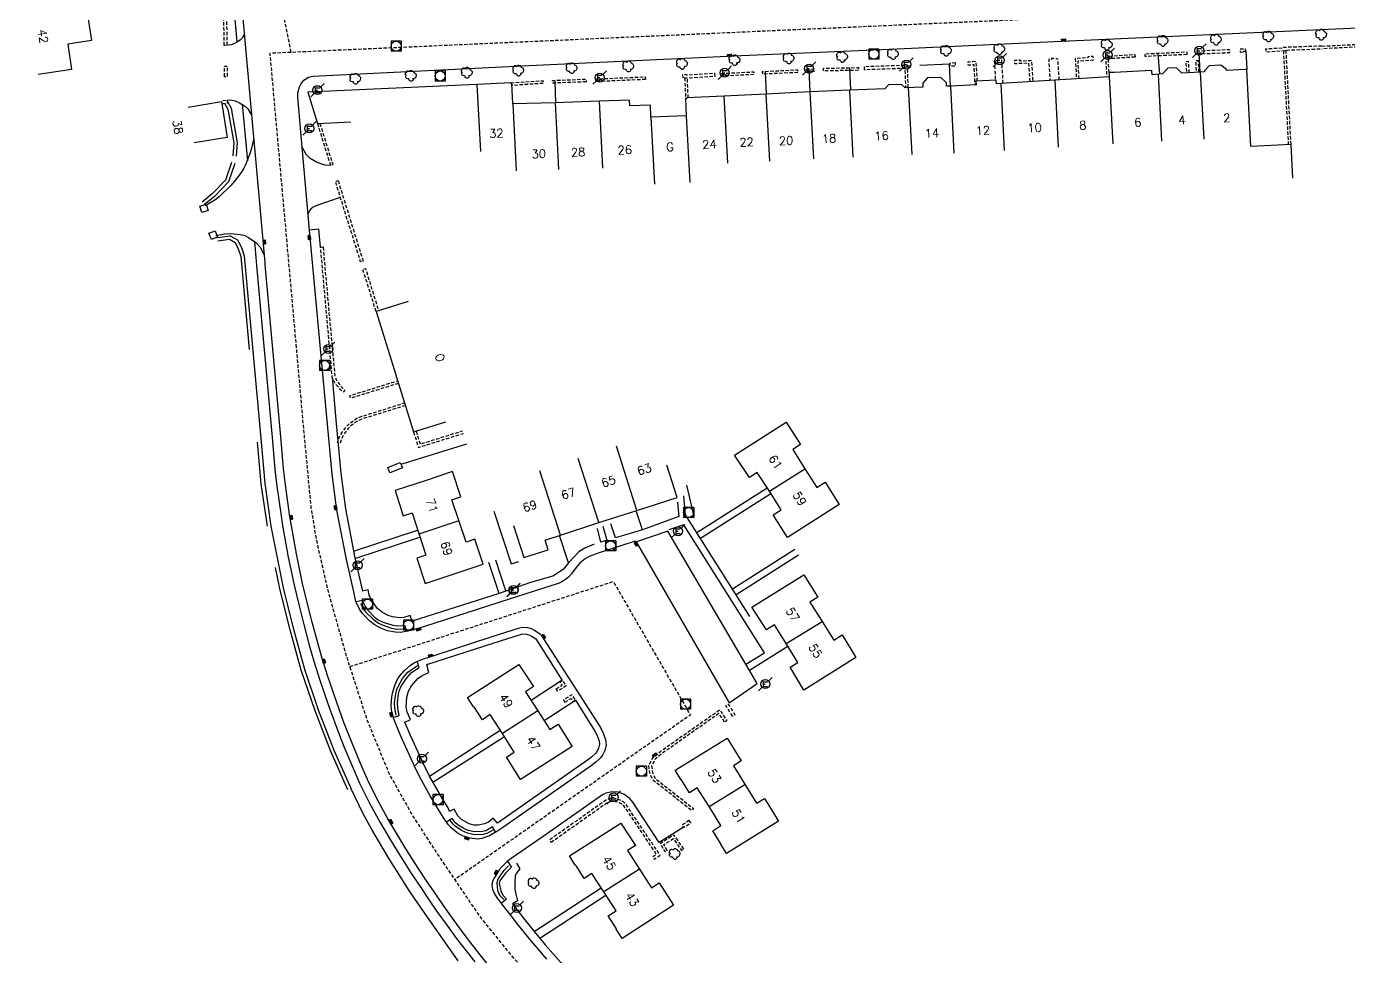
# Model space of a CAD drawing. Header units: millimetres. Extents: x 79000 to 80002, y 144000 to 145000.
# Drawn here: x 79598.5 to 79794.7, y 144651.4 to 144789.5 of the extents above; entities that cross this region are included whole.
import ezdxf
from ezdxf.enums import TextEntityAlignment as Align

# ---------------------------------------------------------------- set-up
doc = ezdxf.new("R2010")
doc.units = ezdxf.units.MM
doc.linetypes.add('DASHED', pattern=[0.75, 0.5, -0.25])
doc.layers.get('0').update_dxf_attribs({"linetype": 'CONTINUOUS'})
for name, color, linetype in [('W0001', 6, 'DASHED'), ('W0008', 7, 'CONTINUOUS'), ('W0100', 7, 'CONTINUOUS'), ('W0112', 1, 'DASHED'), ('W0300', 7, 'CONTINUOUS'), ('W0310', 3, 'CONTINUOUS'), ('W0322', 7, 'CONTINUOUS'), ('W0400', 7, 'CONTINUOUS'), ('W0420', 7, 'CONTINUOUS'), ('W0471', 7, 'CONTINUOUS'), ('W0991', 7, 'CONTINUOUS'), ('W1102', 7, 'CONTINUOUS')]:
    doc.layers.add(name, color=color, linetype=linetype)
doc.styles.get("Standard").update_dxf_attribs({"font": 'romans.shx', "width": 0.85})

# ---------------------------------------------------------------- blocks, each defined once
blk = doc.blocks.new('T300')
for p, q in [((-0.8, 0.51), (-0.86, 0.34)), ((-0.86, 0.34), (-0.86, 0.17)), ((-0.86, 0.17), (-0.74, 0.06)), ((-0.69, 0.63), (-0.8, 0.51)), ((-0.8, -0.06), (-0.74, 0.06)), ((-0.74, 0.06), (-0.69, 0.11)), ((-0.57, 0.69), (-0.69, 0.63)), ((-0.46, 0.69), (-0.57, 0.69)), ((-0.29, 0.63), (-0.46, 0.69)), ((-0.29, 0.63), (-0.17, 0.74)), ((-0.23, 0.57), (-0.29, 0.63)), ((-0.17, 0.74), (-0.06, 0.8)), ((-0.06, 0.8), (0.06, 0.8)), ((0.06, 0.8), (0.23, 0.74)), ((0.23, 0.74), (0.34, 0.63)), ((0.34, 0.63), (0.4, 0.51)), ((0.46, 0.46), (0.34, 0.46)), ((0.4, 0.51), (0.4, 0.46)), ((0.57, 0.4), (0.46, 0.46)), ((0.57, 0.4), (0.69, 0.29)), ((0.69, 0.29), (0.74, 0.17)), ((0.74, 0.06), (0.69, -0.17)), ((0.74, 0.17), (0.74, 0.06)), ((-0.8, -0.17), (-0.8, -0.06)), ((-0.8, -0.23), (-0.8, -0.17)), ((-0.74, -0.34), (-0.8, -0.23)), ((-0.69, -0.4), (-0.74, -0.34)), ((-0.51, -0.46), (-0.69, -0.4)), ((-0.4, -0.46), (-0.51, -0.46)), ((-0.4, -0.46), (-0.34, -0.46)), ((-0.34, -0.46), (-0.34, -0.4)), ((-0.34, -0.51), (-0.34, -0.46)), ((-0.29, -0.63), (-0.34, -0.51)), ((-0.17, -0.74), (-0.29, -0.63)), ((-0.06, -0.8), (-0.17, -0.74)), ((0.06, -0.8), (-0.06, -0.8)), ((0.17, -0.74), (0.06, -0.8)), ((0.23, -0.69), (0.17, -0.74)), ((0.29, -0.46), (0.23, -0.46)), ((0.29, -0.63), (0.23, -0.69)), ((0.46, -0.4), (0.29, -0.46)), ((0.34, -0.51), (0.29, -0.63)), ((0.34, -0.51), (0.34, -0.46)), ((0.57, -0.34), (0.46, -0.4)), ((0.63, -0.29), (0.57, -0.34)), ((0.69, -0.17), (0.63, -0.29))]:
    blk.add_line(p, q)
blk = doc.blocks.new('T471')
for p, q in [((-0.333334, 0.333334), (-0.333334, -0.333334)), ((-0.333334, 0.333334), (0.333334, 0.333334)), ((-0.333334, 0), (0, 0)), ((0.500001, 0.500001), (1.000002, 1.000002)), ((-0.500001, -0.500001), (-1.000002, -1.000002)), ((-0.333334, -0.333334), (0.333334, -0.333334))]:
    blk.add_line(p, q)
blk.add_ellipse((0, 0), major_axis=(0.471405, 0.471405), ratio=1, start_param=5.4977871438, end_param=11.780972451)
blk = doc.blocks.new('T400')
for p, q in [((-0.15, 0.3), (0.15, 0.3)), ((-0.15, -0.25), (-0.15, 0.3)), ((-0.15, 0.15), (0.15, 0.15)), ((-0.15, 0), (0.15, 0)), ((0.15, 0.3), (0.15, -0.25)), ((-0.15, -0.15), (0.15, -0.15)), ((-0.15, -0.25), (-0.15, -0.3)), ((-0.15, -0.3), (0.15, -0.3)), ((0.15, -0.3), (0.15, -0.25))]:
    blk.add_line(p, q)
blk = doc.blocks.new('T420')
for p, q in [((0.75, 0.75), (-0.75, 0.75)), ((-0.75, 0.75), (-0.75, -0.75)), ((0.75, 0.75), (0.75, -0.75)), ((0.75, -0.75), (-0.75, -0.75))]:
    blk.add_line(p, q)
blk.add_ellipse((0, 0), major_axis=(-0.53, 0.53), ratio=1, start_param=3.926991, end_param=10.210176)
blk = doc.blocks.new('t112o')
at = {"color": 0, "linetype": 'Continuous'}
for p, q in [((-0.5, 0.5), (0.5, 0.5)), ((-0.5, -0.5), (-0.5, 0.5)), ((0.5, 0.5), (0.5, -0.5)), ((0.5, -0.5), (-0.5, -0.5))]:
    blk.add_line(p, q, dxfattribs=at)

msp = doc.modelspace()

# ---------------------------------------------------------------- linework, layer by layer
at = {"layer": 'W0001', "flags": 128}
for points in [[(79637.79, 144785.65), (79632.09, 144814.24), (79628.66, 144825.5), (79622.67, 144845.07), (79580.22, 144842.43)], [(79787.18, 144340.21), (79772.97, 144378.56), (79762.2, 144409.83), (79757.22, 144423.63), (79753.98, 144431), (79750.37, 144440.41), (79746.38, 144449.96), (79737.8, 144471.54), (79729.98, 144492.34), (79731.1, 144497.12), (79732, 144497.84), (79733.91, 144498.39), (79753.64, 144505.17), (79752.73, 144517.15), (79751.01, 144526.89), (79748.29, 144539.55), (79745.5, 144549.66), (79741.71, 144558.59), (79737.11, 144567.07), (79733.32, 144573.84), (79729.26, 144580.6), (79729.26, 144580.6), (79723.87, 144589.8), (79720.84, 144594.7), (79716.64, 144600.33), (79713.1, 144605.34), (79708.38, 144611.45), (79704.21, 144616.49), (79699.64, 144621.61), (79695.85, 144625.7), (79690.83, 144630.62), (79684.67, 144636.25), (79675.05, 144646.34), (79670.48, 144651.59), (79665.76, 144657.43), (79659.16, 144667.19), (79655.69, 144672.57), (79652.33, 144678.59), (79649.13, 144686.4), (79645.96, 144696.16), (79643.23, 144705.94), (79641.57, 144713.27), (79640.79, 144717.98), (79639.8, 144728.36), (79634.67, 144785.51), (79790.46, 144792.49)], [(79646.52, 144694.44), (79685.6, 144707.07), (79697.04, 144687.26), (79662.1, 144662.83)]]:
    msp.add_lwpolyline(points, dxfattribs=at)
at = {"layer": 'W0008', "flags": 128}
for points in [[(79627.77, 144804.06), (79628.2, 144804.06), (79629.73, 144787.23)], [(79667.05, 144650.19), (79666.05, 144651.41), (79664.77, 144653.02), (79663.33, 144654.91), (79661.98, 144656.76), (79660.5, 144658.85), (79659.26, 144660.65), (79658, 144662.51), (79656.66, 144664.54), (79654.68, 144667.65), (79653.58, 144669.45), (79652.12, 144671.95), (79650.58, 144674.76), (79649.14, 144677.69), (79647.97, 144680.3), (79646.83, 144683.06), (79645.64, 144686.16), (79644.56, 144689.1), (79643.23, 144692.99), (79642.4, 144695.63), (79641.74, 144697.95), (79640.91, 144701.02), (79640.23, 144703.75), (79639.5, 144706.79), (79638.58, 144711.19), (79637.7, 144716.16), (79637.62, 144716.66), (79636.95, 144721.42), (79636.66, 144723.81), (79636.32, 144727.98), (79633.96, 144754.06), (79633.93, 144754.42), (79629.85, 144800.04)], [(79689, 144712.95), (79702.8, 144689.05), (79706.97, 144691.95), (79693.7, 144714.55), (79688.92, 144712.93), (79688.87, 144713.07), (79683.35, 144711.26), (79682.79, 144711.07), (79682.04, 144710.77), (79681.49, 144710.49), (79680.98, 144710.1), (79680.6, 144709.74), (79680.13, 144709.21), (79679.76, 144708.69), (79679.41, 144708.23), (79678.99, 144707.78), (79678.53, 144707.39), (79677.97, 144707.02), (79677.57, 144706.83), (79676.97, 144706.62), (79676.49, 144706.46), (79673.54, 144705.52), (79670.13, 144704.43), (79657.42, 144700.36), (79656.05, 144699.92), (79655.12, 144699.68), (79653.97, 144699.52), (79653.24, 144699.54), (79652.11, 144699.77), (79651.12, 144700.14), (79650.12, 144700.69), (79649.49, 144701.19), (79648.38, 144702.33), (79647.93, 144702.97), (79647.41, 144704.12), (79647.09, 144705.53), (79645.99, 144710.33), (79644.6, 144717.64), (79643.91, 144723.02), (79643.19, 144730.42), (79640.54, 144759.24), (79639.43, 144771.55), (79638.79, 144778.98), (79638.81, 144779.58), (79639.02, 144780.48), (79639.27, 144781.01), (79639.66, 144781.47), (79640.38, 144781.94), (79641.03, 144782.1), (79673.13, 144783.66), (79704.63, 144785.12), (79727.71, 144786.14), (79753.21, 144787.31), (79790.64, 144789.02)], [(79790.64, 144789.02), (79807.02, 144789.74)], [(79630.85, 144788.27), (79630.52, 144787.72), (79630.24, 144787.44), (79629.82, 144787.17), (79629.31, 144786.9), (79628.89, 144786.74), (79628.26, 144786.61)], [(79628.36, 144778.58), (79629.07, 144778.53), (79629.51, 144778.4), (79630.14, 144778.1), (79630.86, 144777.66), (79631.35, 144777.21), (79631.88, 144776.4)], [(79630.55, 144777.94), (79631.31, 144769.53)], [(79632.22, 144772.7), (79631.94, 144771.41), (79631.71, 144770.69), (79631.01, 144768.93), (79630.77, 144768.43), (79630.27, 144767.61), (79629.4, 144766.47), (79628.83, 144765.84), (79627.16, 144764.23), (79626.46, 144763.68), (79625.06, 144762.83)], [(79643.63, 144768.84), (79642.85, 144768.88), (79642.34, 144769), (79641.55, 144769.33), (79640.64, 144769.86), (79640.02, 144770.45), (79639.43, 144771.55)], [(79640.29, 144761.58), (79640.45, 144761.93), (79640.59, 144762.15), (79640.9, 144762.51), (79641, 144762.61), (79641.31, 144762.8), (79641.65, 144762.94), (79645.12, 144764.11)], [(79626.6, 144758.41), (79627.89, 144758.69), (79628.84, 144758.72), (79630.3, 144758.57), (79630.91, 144758.42), (79631.48, 144758.15), (79632.58, 144757.37), (79633.2, 144756.7), (79633.79, 144755.58)], [(79632.37, 144757.53), (79632.68, 144753.95), (79635.03, 144727.88), (79635.38, 144723.69), (79635.67, 144721.24), (79636.35, 144716.47), (79636.42, 144715.95), (79637.31, 144710.95), (79638.25, 144706.5), (79638.97, 144703.45), (79639.66, 144700.7), (79640.49, 144697.61), (79641.16, 144695.26), (79642, 144692.58), (79643.34, 144688.67), (79644.43, 144685.7), (79645.63, 144682.58), (79646.78, 144679.79), (79647.96, 144677.14), (79649.43, 144674.16), (79651, 144671.3), (79652.48, 144668.79), (79653.59, 144666.97), (79655.58, 144663.84), (79656.92, 144661.79), (79658.19, 144659.92), (79659.44, 144658.11), (79660.93, 144656), (79662.29, 144654.14), (79663.75, 144652.23), (79665.05, 144650.59)], [(79642.17, 144756.69), (79641.93, 144759.37), (79640.54, 144759.24)], [(79643.9, 144737.39), (79644.46, 144730.54), (79645.18, 144723.17), (79645.86, 144717.84), (79647.24, 144710.6), (79648.38, 144705.62)], [(79698, 144714.34), (79708.44, 144720.99)], [(79695.12, 144718.85), (79695.34, 144716.68)], [(79705.88, 144701.85), (79696.34, 144716.97), (79696.06, 144719.8)], [(79698.54, 144713.48), (79708.98, 144720.13)], [(79647.05, 144711.59), (79656.57, 144714.67)], [(79705.29, 144694.8), (79708.04, 144696.5), (79696.08, 144715.47), (79693.85, 144714.72)], [(79647.26, 144710.5), (79656.91, 144713.63)], [(79703.27, 144705.99), (79712.53, 144711.88)], [(79703.82, 144705.12), (79713.08, 144711.02)], [(79668.66, 144705.31), (79667.15, 144709.9)], [(79669.67, 144705.66), (79668.16, 144710.24)], [(79673.32, 144706.91), (79668.65, 144705.31), (79655.78, 144701.19), (79655.44, 144702.02), (79654.53, 144701.72), (79653.88, 144701.68), (79652.85, 144701.83), (79652.22, 144702.02), (79651.34, 144702.49), (79650.63, 144703.08), (79650.17, 144703.64), (79649.58, 144704.59), (79649.39, 144705.05), (79649.22, 144705.82), (79648.36, 144705.61)], [(79647.43, 144704.08), (79648.33, 144704.31), (79648.77, 144703.37), (79649.17, 144702.82), (79650.12, 144701.84), (79650.73, 144701.37), (79651.46, 144701.01), (79652.91, 144700.57), (79653.61, 144700.48), (79654.68, 144700.55), (79654.91, 144699.63)], [(79657.92, 144694.76), (79667.78, 144697.9), (79672, 144699.26), (79672.16, 144699.29), (79672.7, 144699.26), (79673.08, 144699.15), (79673.56, 144698.91), (79674.09, 144698.55), (79678.04, 144692.37)], [(79705.82, 144693.92), (79711.5, 144697.49)], [(79652.96, 144686.88), (79653.84, 144687.19), (79653.63, 144688.29), (79653.6, 144689.06), (79653.74, 144690.36), (79653.88, 144690.95), (79654.13, 144691.52), (79655.01, 144692.84), (79655.66, 144693.54), (79656.78, 144694.31), (79656.48, 144695.23)], [(79675.32, 144686.44), (79680.01, 144689.43), (79682.87, 144684.85), (79683.21, 144684.19), (79683.5, 144683.36), (79683.55, 144682.91), (79683.41, 144682.33), (79683.15, 144681.79), (79683.02, 144681.61), (79682.35, 144680.99), (79681.76, 144680.53), (79678.3, 144678.12), (79668.41, 144671.18), (79667.76, 144671.95), (79667.1, 144671.37), (79666.5, 144671.08), (79665.56, 144670.88), (79664.89, 144670.88), (79664.2, 144671.09), (79663.1, 144671.73), (79662.51, 144672.31), (79661.97, 144673.27), (79661.31, 144672.91), (79661.09, 144673.45), (79660.18, 144674.95), (79659.6, 144675.94), (79658.31, 144678.16), (79657.34, 144680.2), (79657.18, 144680.53), (79655.52, 144684.22), (79655.07, 144685.24), (79654.67, 144686.2), (79655.5, 144686.6), (79655.03, 144687.66), (79654.89, 144688.47), (79654.98, 144689.9), (79655.22, 144690.77), (79655.68, 144691.58), (79656.62, 144692.66), (79657.25, 144693.13), (79658.25, 144693.58), (79657.94, 144694.7)], [(79678.03, 144692.4), (79673.41, 144689.4)], [(79658.31, 144678.16), (79668.84, 144684.99)], [(79658.82, 144677.28), (79669.44, 144684.06)], [(79695.97, 144670.53), (79692.41, 144668.31), (79688.5, 144674.31), (79688.04, 144674.84), (79687.19, 144675.48), (79686.34, 144675.81), (79685.43, 144675.85), (79684.48, 144675.64), (79684, 144675.4), (79675.05, 144669.14), (79670.44, 144665.95), (79669.79, 144665.44), (79669.07, 144664.72), (79668.69, 144664.25), (79668.15, 144663.45), (79667.89, 144662.99), (79667.7, 144662.54), (79667.59, 144661.98), (79667.67, 144661.4), (79667.96, 144660.71), (79668.36, 144660.08), (79669.71, 144658.34), (79669.8, 144658.22), (79670.3, 144657.58), (79671.26, 144656.33), (79672.85, 144654.33), (79674.53, 144652.33), (79675.68, 144651.01)], [(79668.18, 144669.83), (79667.66, 144670.67), (79666.69, 144670.08), (79665.94, 144669.91), (79664.76, 144669.95), (79664.08, 144670.11), (79663.4, 144670.4), (79662.58, 144670.89), (79662.18, 144671.24), (79661.69, 144671.89), (79660.85, 144671.33)], [(79669.92, 144665.52), (79670.49, 144664.69), (79669.99, 144664.19), (79669.61, 144663.76), (79669, 144662.98), (79668.78, 144662.64), (79668.68, 144662.24), (79668.89, 144661.14), (79669.19, 144660.52), (79669.77, 144659.92), (79668.99, 144659.3)], [(79671.22, 144665.26), (79671.71, 144664.4), (79671.2, 144663.75), (79671.04, 144663.33), (79670.98, 144662.63), (79671.01, 144661.45), (79671.12, 144660.67), (79671.41, 144659.67), (79670.66, 144659.2), (79671.31, 144658.36), (79672.27, 144657.11), (79673.84, 144655.14), (79675.5, 144653.16), (79676.64, 144651.85), (79679.32, 144648.83)], [(79673.84, 144655.14), (79683.82, 144661.59)], [(79674.68, 144654.13), (79684.52, 144660.5)]]:
    msp.add_lwpolyline(points, dxfattribs=at)
msp.add_lwpolyline([(79660.11, 144672.48), (79659.94, 144672.75), (79659.03, 144674.26), (79658.44, 144675.26), (79657.15, 144677.59), (79656.12, 144679.62), (79655.96, 144679.98), (79654.29, 144683.66), (79653.83, 144684.71), (79653.52, 144685.45), (79653, 144686.79), (79652.68, 144687.97), (79652.63, 144688.75), (79652.74, 144689.92), (79652.83, 144690.48), (79653.17, 144691.65), (79653.54, 144692.45), (79653.95, 144693.06), (79654.58, 144693.79), (79655.52, 144694.67), (79656.04, 144695), (79656.81, 144695.34), (79657.58, 144695.62), (79659.17, 144696.14), (79667.47, 144698.84), (79671.7, 144700.21), (79672.14, 144700.28), (79672.85, 144700.24), (79673.44, 144700.08), (79674.08, 144699.76), (79674.72, 144699.31), (79674.92, 144699.1), (79679.71, 144691.61), (79683.71, 144685.38), (79684.12, 144684.58), (79684.46, 144683.62), (79684.53, 144682.84), (79684.34, 144681.96), (79684.01, 144681.29), (79683.73, 144680.92), (79683, 144680.23), (79682.32, 144679.71), (79678.86, 144677.3), (79669.37, 144670.67), (79668.32, 144669.94), (79667.23, 144669.31), (79666.11, 144668.92), (79665.4, 144668.84), (79664.36, 144668.97), (79663.22, 144669.32), (79662.42, 144669.77), (79661.54, 144670.48), (79661.08, 144671.01), (79660.46, 144671.92)], close=True, dxfattribs=at)
at = {"layer": 'W0100', "flags": 128}
for points in [[(79602.15, 144793.73), (79607.09, 144794.47), (79608.15, 144787.35), (79604.66, 144786.84), (79605.22, 144783.08), (79600.28, 144782.34)], [(79786.44, 144766.96), (79786.17, 144771.95), (79780.2, 144771.64), (79779.6, 144783.06), (79779.37, 144783.05), (79779.37, 144783.08), (79776.6, 144782.94), (79776.59, 144783.07), (79775.78, 144783.71), (79774.03, 144783.61), (79773.31, 144782.88), (79773.31, 144782.72), (79772.69, 144782.69), (79769.99, 144782.53), (79769.2, 144783.33), (79767.87, 144783.25), (79767.12, 144782.4), (79765.59, 144782.28), (79765.54, 144782.94), (79759.91, 144782.64), (79759.18, 144782.6), (79759.21, 144781.97), (79751.12, 144781.48), (79743.1, 144781), (79742.45, 144780.96), (79742.41, 144781.48), (79739.42, 144781.32), (79739.45, 144780.78), (79735.64, 144780.6), (79735.06, 144780.6), (79735.05, 144781.08), (79734.23, 144781.87), (79732.24, 144781.83), (79731.53, 144781.03), (79731.56, 144780.46), (79731.49, 144780.46), (79728.91, 144780.35), (79728.35, 144780.86), (79726.42, 144780.77), (79725.91, 144780.22), (79720.64, 144779.98), (79714.77, 144779.73), (79708.24, 144779.41), (79702.01, 144779.11), (79696.51, 144778.86), (79696.51, 144778.86), (79696.51, 144778.76), (79696.51, 144778.76), (79696.33, 144778.76), (79696.43, 144776.21), (79691.19, 144775.99), (79691.13, 144777.79), (79688.07, 144777.66), (79688.03, 144778.5), (79683.49, 144778.35), (79676.97, 144778.14), (79670.68, 144777.96), (79670.54, 144780.98), (79670.38, 144780.97), (79670.38, 144781.08), (79665.37, 144780.85), (79640.28, 144779.69), (79641.69, 144775.05), (79646.68, 144775.28)], [(79622.53, 144777.5), (79627.46, 144778.3), (79628.32, 144772.98), (79623.39, 144772.18)], [(79655.18, 144748.63), (79650.4, 144747.14), (79655.97, 144729.27), (79660.74, 144730.76)], [(79719.12, 144718.48), (79711.44, 144713.6), (79711.44, 144713.6), (79711.44, 144713.6), (79711.44, 144713.6), (79709.35, 144716.96), (79710.52, 144717.7), (79708.76, 144720.48), (79706.97, 144723.27), (79705.8, 144722.52), (79703.61, 144725.84), (79703.61, 144725.84), (79703.61, 144725.84), (79711.27, 144730.72), (79713.4, 144727.4), (79712.22, 144726.64), (79714.04, 144723.8), (79715.79, 144721.04), (79717.03, 144721.82), (79719.11, 144718.48)], [(79670.8, 144715.4), (79672.31, 144710.64), (79675.94, 144711.79), (79675.48, 144713.22), (79677.79, 144713.97), (79683.48, 144715.83), (79689.12, 144717.62), (79695.1, 144719.56), (79693.56, 144724.32)], [(79666.31, 144709.63), (79665.06, 144713.37), (79663.75, 144712.93), (79661.65, 144719.2), (79662.97, 144719.64), (79661.72, 144723.38), (79657.96, 144722.12), (79653.21, 144720.58), (79654.42, 144716.83), (79655.74, 144717.25), (79657.77, 144710.97), (79656.46, 144710.54), (79657.67, 144706.79), (79666.31, 144709.63), (79666.31, 144709.63)], [(79721.61, 144695.77), (79713.9, 144690.95), (79713.9, 144690.95), (79713.9, 144690.95), (79713.9, 144690.95), (79711.84, 144694.33), (79713.01, 144695.06), (79711.27, 144697.85), (79709.5, 144700.65), (79708.33, 144699.91), (79706.17, 144703.25), (79706.17, 144703.25), (79706.17, 144703.25), (79713.86, 144708.07), (79715.96, 144704.73), (79714.78, 144703.98), (79716.58, 144701.13), (79718.31, 144698.35), (79719.55, 144699.13), (79721.61, 144695.77)], [(79679.5, 144682.57), (79671.84, 144677.66), (79671.84, 144677.66), (79671.84, 144677.66), (79671.84, 144677.66), (79669.74, 144681.01), (79670.91, 144681.75), (79669.14, 144684.52), (79667.34, 144687.31), (79666.17, 144686.55), (79664.91, 144688.49), (79664.87, 144688.47), (79663.97, 144689.87), (79671.61, 144694.77), (79673.75, 144691.46), (79672.57, 144690.7), (79674.41, 144687.87), (79676.17, 144685.11), (79677.4, 144685.9), (79679.5, 144682.56)]]:
    msp.add_lwpolyline(points, dxfattribs=at)
for points in [[(79652.13, 144724), (79653.99, 144724.74), (79654.31, 144723.95), (79652.45, 144723.21)], [(79703.43, 144679.71), (79706.86, 144674.15), (79708.04, 144674.87), (79710.13, 144671.5), (79702.4, 144666.69), (79701.54, 144668.1), (79701.58, 144668.12), (79700.38, 144670.08), (79701.57, 144670.83), (79699.81, 144673.65), (79698.07, 144676.42), (79696.9, 144675.69), (79695.79, 144677.51), (79695.67, 144677.7), (79695.62, 144677.66), (79694.76, 144679.06), (79702.48, 144683.81), (79704.59, 144680.44)], [(79687.73, 144667.12), (79691.25, 144661.61), (79692.41, 144662.34), (79694.55, 144659.01), (79686.9, 144654.08), (79686.02, 144655.47), (79686.06, 144655.5), (79684.83, 144657.44), (79686.01, 144658.2), (79684.2, 144661), (79682.42, 144663.75), (79681.27, 144663), (79680.12, 144664.8), (79680, 144664.98), (79679.96, 144664.95), (79679.08, 144666.33), (79686.72, 144671.2), (79688.88, 144667.86)]]:
    msp.add_lwpolyline(points, close=True, dxfattribs=at)
at = {"layer": 'W0112', "flags": 128}
for points in [[(79627.86, 144786.61), (79627.74, 144797.94), (79628.14, 144797.95), (79628.26, 144786.61)], [(79763.02, 144784.91), (79759.06, 144784.66), (79759.03, 144785.06), (79762.99, 144785.31)], [(79770.72, 144785.28), (79764.52, 144785), (79764.5, 144785.4), (79764.5, 144785.4), (79770.7, 144785.68)], [(79772.18, 144785.38), (79777.1, 144785.59), (79777.08, 144785.99), (79772.16, 144785.78)], [(79778.64, 144785.66), (79779.45, 144785.72), (79779.43, 144786.11), (79778.62, 144786.06)], [(79627.92, 144782), (79627.9, 144783.57), (79628.3, 144783.58), (79628.32, 144782)], [(79712.98, 144782.62), (79707.78, 144782.37), (79707.76, 144782.77), (79712.96, 144783.02)], [(79715.39, 144782.77), (79714.24, 144782.68), (79714.21, 144783.07), (79715.36, 144783.17)], [(79722.01, 144782.95), (79716.79, 144782.85), (79716.79, 144783.25), (79722, 144783.35)], [(79736.37, 144784.04), (79735.51, 144783.98), (79735.54, 144783.58), (79736.4, 144783.64)], [(79681.56, 144781.24), (79676.61, 144781.04), (79676.6, 144781.44), (79681.55, 144781.64)], [(79690.37, 144781.58), (79683.04, 144781.27), (79683.03, 144781.67), (79690.35, 144781.98)], [(79700.72, 144782.08), (79700.69, 144782.48), (79696.53, 144782.23), (79696.4, 144782.23), (79696.4, 144782.3), (79695.88, 144782.29), (79695.91, 144781.8), (79696.55, 144781.83)], [(79706.48, 144782.32), (79701.64, 144782.07), (79701.62, 144782.47), (79706.45, 144782.72)], [(79644.76, 144766.57), (79648.48, 144754.64), (79648.1, 144754.52), (79644.38, 144766.46)], [(79642.53, 144756.72), (79644.28, 144737.53), (79644.49, 144737.03), (79644.62, 144736.81), (79644.86, 144736.47), (79645.15, 144736.1), (79645.36, 144735.87), (79645.78, 144735.48), (79645.52, 144735.18), (79645.08, 144735.58), (79644.84, 144735.85), (79644.55, 144736.23), (79644.29, 144736.58), (79644.13, 144736.86), (79643.9, 144737.39), (79642.17, 144756.69)], [(79648.31, 144731.6), (79648.31, 144731.6), (79648.31, 144731.6)], [(79677.13, 144691.13), (79678.04, 144691.69), (79677.71, 144692.18), (79678.04, 144692.4), (79678.6, 144691.56), (79677.34, 144690.79)], [(79678.41, 144689.14), (79679.34, 144689.71), (79679.67, 144689.21), (79680.01, 144689.43), (79679.46, 144690.26), (79678.2, 144689.49)], [(79703.31, 144687.05), (79702.31, 144688.66), (79702.66, 144688.87), (79703.66, 144687.26)], [(79702.11, 144686.2), (79701.27, 144687.47), (79692.83, 144681.53), (79691.82, 144680.68), (79691.28, 144679.73), (79691.42, 144678.73), (79691.8, 144677.83), (79697.51, 144673.38), (79697.26, 144673.06), (79691.48, 144677.58), (79691.04, 144678.62), (79690.86, 144679.81), (79691.51, 144680.94), (79692.59, 144681.85), (79701.38, 144688.03), (79702.45, 144686.42)], [(79676.36, 144668.36), (79684.21, 144673.92), (79684.74, 144674.24), (79685.28, 144674.47), (79685.59, 144674.51), (79686.25, 144674.35), (79686.92, 144674.02), (79687.06, 144673.89), (79691.99, 144666.54), (79691.46, 144666.19), (79691.69, 144665.86), (79692.55, 144666.43), (79687.39, 144674.11), (79687.13, 144674.36), (79686.39, 144674.73), (79685.63, 144674.91), (79685.15, 144674.85), (79684.55, 144674.59), (79683.98, 144674.25), (79676.13, 144668.68)], [(79696.88, 144671.59), (79695.78, 144670.9), (79696, 144670.54), (79697.11, 144671.23)], [(79693.62, 144667.13), (79693.1, 144668.02), (79694.52, 144668.9), (79695.74, 144667.13), (79696.07, 144667.36), (79694.63, 144669.44), (79692.55, 144668.15), (79693.28, 144666.93)]]:
    msp.add_lwpolyline(points, close=True, dxfattribs=at)
for points in [[(79790.76, 144786.54), (79806.25, 144787.31), (79808.93, 144785.3), (79809.95, 144780.53), (79809.56, 144780.45), (79808.57, 144785.07), (79806.13, 144786.9), (79790.78, 144786.14)], [(79754.73, 144781.7), (79754.57, 144784.33), (79756.51, 144784.46), (79756.84, 144784.48), (79756.84, 144784.61), (79756.81, 144785.01), (79756.04, 144784.97), (79756.06, 144784.83), (79754.15, 144784.7), (79754.33, 144781.67)], [(79759.18, 144782.6), (79759.03, 144785.15), (79758.63, 144785.12), (79758.82, 144781.94)], [(79790.76, 144786.54), (79784.89, 144786.33), (79784.89, 144786.24), (79782.4, 144786.09), (79782.42, 144785.69), (79785.3, 144785.87), (79785.3, 144785.94), (79790.77, 144786.14)], [(79785.04, 144785.85), (79785.77, 144771.93)], [(79786.17, 144771.95), (79785.44, 144785.95)], [(79729.38, 144780.37), (79729.24, 144783.69), (79722.83, 144783.47), (79722.85, 144783.07), (79728.86, 144783.28), (79728.98, 144780.36)], [(79739.62, 144781.33), (79739.46, 144784.24), (79738.2, 144784.15), (79738.23, 144783.75), (79739.08, 144783.81), (79739.25, 144780.77)], [(79743.46, 144781.02), (79743.25, 144784.44), (79742.14, 144784.35), (79742.3, 144781.47)], [(79747.44, 144781.26), (79747.28, 144784.01), (79745.43, 144783.92), (79745.2, 144783.91), (79745.2, 144784.06), (79745.18, 144784.46), (79745.92, 144784.49), (79745.93, 144784.35), (79747.65, 144784.42), (79747.84, 144781.28)], [(79751.78, 144781.52), (79751.59, 144784.61), (79751.35, 144784.63), (79751.34, 144784.7), (79750.62, 144784.68), (79750.61, 144784.57), (79750.21, 144784.58), (79750.4, 144781.44)], [(79771.06, 144782.59), (79770.97, 144784.24), (79770.57, 144784.22), (79770.66, 144782.57)], [(79772.51, 144782.68), (79772.42, 144784.36), (79772.02, 144784.34), (79772.11, 144782.65)], [(79670.38, 144781.08), (79675.19, 144781.4), (79675.22, 144781), (79670.56, 144780.69)], [(79696.19, 144781.81), (79696.33, 144778.76)], [(79696.72, 144778.88), (79696.59, 144781.84)], [(79627.51, 144777.98), (79628.4, 144778.12), (79628.34, 144778.52), (79627.45, 144778.38)], [(79641.69, 144775.05), (79643.63, 144768.84), (79644.01, 144768.96), (79642.1, 144775.07)], [(79650.4, 144747.14), (79648.43, 144753.43), (79648.81, 144753.55), (79650.78, 144747.26)], [(79653.72, 144736.48), (79646.64, 144734.27), (79646.52, 144734.65), (79653.6, 144736.86)], [(79654.75, 144733.19), (79648.46, 144731.23), (79647.72, 144730.93), (79647.36, 144730.71), (79646.66, 144730.15), (79646.43, 144729.94), (79646.23, 144729.71), (79645.62, 144728.9), (79645.36, 144728.43), (79645.04, 144727.58), (79644.66, 144727.69), (79644.99, 144728.6), (79645.3, 144729.13), (79645.91, 144729.95), (79646.14, 144730.21), (79646.4, 144730.46), (79647.12, 144731.03), (79647.55, 144731.29), (79648.31, 144731.6), (79654.63, 144733.57)], [(79655.97, 144729.27), (79656.68, 144726.96), (79663.37, 144729.04)], [(79656.35, 144729.39), (79656.95, 144727.46), (79663.25, 144729.42)]]:
    msp.add_lwpolyline(points, dxfattribs=at)
at = {"layer": 'W0310', "flags": 128}
for points in [[(79772.47, 144785.49), (79772.63, 144782.68)], [(79779.05, 144785.78), (79779.45, 144785.8), (79779.6, 144783.09)], [(79627.92, 144778.09), (79628.42, 144777.16), (79629.27, 144772.16), (79629.15, 144770.24)], [(79628.94, 144769.28), (79628.04, 144766.65), (79626.1, 144764.59), (79624.58, 144763.37)], [(79626.93, 144757.62), (79628.66, 144757.86), (79629.47, 144757.41), (79629.96, 144756.45), (79630.33, 144755.29), (79631.59, 144741.51)], [(79634.27, 144715.3), (79633.37, 144721.56), (79632.82, 144727.73)], [(79654.28, 144724.53), (79663.85, 144727.51)], [(79696.48, 144721.35), (79697.57, 144716.74)], [(79667.87, 144717.51), (79670.45, 144709.68), (79671.59, 144710.03)], [(79695.31, 144716.74), (79689.93, 144714.75), (79685.92, 144713.53), (79685.22, 144715.65)], [(79689.93, 144714.75), (79689.01, 144717.58)], [(79684.04, 144715.27), (79684.62, 144713.19), (79683.76, 144712.93), (79683.25, 144714.96)], [(79682.74, 144712.59), (79681.37, 144712), (79680.5, 144711.45), (79678.95, 144709.82), (79678.14, 144708.87), (79676.61, 144707.88), (79673.32, 144706.91)], [(79678.95, 144709.82), (79677.61, 144713.92)], [(79646.19, 144676.16), (79643.67, 144681.85), (79641.36, 144687.85), (79639.29, 144693.91), (79637.65, 144699.88), (79636.17, 144705.78), (79635.5, 144709.13)], [(79648.07, 144703.8), (79648.51, 144702.99), (79648.82, 144702.57), (79649.96, 144701.48), (79650.78, 144700.89), (79651.44, 144700.57), (79652.7, 144700.12), (79653.5, 144699.98), (79654.73, 144700.02)], [(79653.37, 144687.21), (79653.17, 144688.34), (79653.16, 144689.06), (79653.34, 144690.37), (79653.49, 144691.02), (79653.66, 144691.47), (79654.3, 144692.65), (79655.1, 144693.63), (79656.54, 144694.59)], [(79662.57, 144650.74), (79658.04, 144657.24), (79656.13, 144659.95), (79655.29, 144661.22), (79652.35, 144665.89), (79652.04, 144666.38), (79651.88, 144666.65), (79649.76, 144670.27), (79648.51, 144672.56), (79646.65, 144676.37)], [(79667.83, 144670.21), (79666.85, 144669.65), (79666.1, 144669.48), (79664.8, 144669.51), (79663.99, 144669.69), (79663.08, 144670.1), (79662.13, 144670.73), (79661.83, 144671.03), (79661.4, 144671.58)], [(79670.04, 144664.86), (79669.64, 144664.46), (79669.36, 144664.16), (79668.78, 144663.4), (79668.45, 144662.89), (79668.31, 144662.36), (79668.44, 144661.18), (79668.72, 144660.52), (79669.36, 144659.85)]]:
    msp.add_lwpolyline(points, dxfattribs=at)
at = {"layer": 'W0322', "flags": 128}
for points in [[(79766.42, 144785.43), (79766.67, 144782.36)], [(79714.63, 144783.09), (79714.77, 144779.73)], [(79720.63, 144783.32), (79720.78, 144779.99)], [(79729.26, 144783.63), (79729.7, 144783.65)], [(79735.64, 144780.6), (79735.49, 144783.87), (79731.09, 144783.65)], [(79676.93, 144781.32), (79677.02, 144778.14)], [(79708.14, 144782.72), (79708.3, 144779.42)], [(79628.37, 144778.33), (79628.9, 144777.33), (79629.77, 144772.19), (79629.65, 144770.21)], [(79629.42, 144769.12), (79628.48, 144766.38), (79626.44, 144764.22), (79624.89, 144762.98)], [(79626.86, 144758.11), (79628.76, 144758.38), (79629.85, 144757.77), (79630.42, 144756.64), (79630.82, 144755.39), (79633.35, 144727.76), (79633.87, 144721.62), (79634.78, 144715.27), (79636.66, 144705.89), (79638.14, 144700.01), (79639.77, 144694.06), (79641.83, 144688.02), (79644.13, 144682.04), (79646.65, 144676.37)]]:
    msp.add_lwpolyline(points, dxfattribs=at)
at = {"layer": 'W1102', "flags": 128}
for points in [[(79751.12, 144781.48), (79751.64, 144771.54)], [(79759.21, 144781.97), (79759.74, 144772.03)], [(79766.45, 144782.35), (79766.97, 144772.41)], [(79772.69, 144782.69), (79773.21, 144772.74)], [(79665.37, 144780.85), (79665.9, 144770.91)], [(79702.01, 144779.11), (79702.53, 144769.17)], [(79708.24, 144779.41), (79708.77, 144769.47)], [(79714.77, 144779.73), (79715.3, 144769.79)], [(79720.64, 144779.98), (79721.16, 144770.04)], [(79729.38, 144780.37), (79729.9, 144770.43)], [(79735.64, 144780.6), (79736.16, 144770.66)], [(79743.1, 144781), (79743.62, 144771.06)], [(79670.68, 144777.96), (79671.2, 144768.02)], [(79676.97, 144778.14), (79677.49, 144768.2)], [(79683.49, 144778.35), (79684.01, 144768.4)], [(79691.19, 144775.99), (79691.71, 144766.05)], [(79696.43, 144776.21), (79696.95, 144766.27)], [(79689.12, 144717.62), (79686.07, 144727.14)], [(79683.48, 144715.83), (79680.41, 144725.35)], [(79677.79, 144713.97), (79674.72, 144723.49)], [(79708.76, 144720.48), (79714.04, 144723.8)], [(79662.7, 144716.06), (79656.76, 144714.11)], [(79711.27, 144697.85), (79716.58, 144701.13)], [(79674.41, 144687.87), (79669.14, 144684.52)], [(79699.81, 144673.65), (79705.14, 144676.93)], [(79689.49, 144664.36), (79684.2, 144661)]]:
    msp.add_lwpolyline(points, dxfattribs=at)

# ---------------------------------------------------------------- block references
at = {"layer": 'W0112'}
for p, rotation in [((79624.86, 144762.47), 106.9366225274295), ((79626.25, 144758.47), 110.3730129638024)]:
    msp.add_blockref('t112o', p, dxfattribs=dict(at, rotation=rotation))
at = {"layer": 'W0300'}
for p in [(79790.68, 144788.23), (79758.87, 144786.74), (79767.17, 144787.3), (79775.07, 144787.49), (79782.85, 144787.95), (79703.63, 144784.45), (79711.67, 144784.69), (79719.6, 144784.92), (79727.14, 144785.33), (79735.02, 144785.85), (79742.92, 144786.06), (79663.91, 144782.59), (79671.54, 144782.9), (79679.46, 144783.25), (79687.87, 144783.53), (79695.83, 144783.89), (79647.37, 144781.69), (79655.6, 144782.13), (79656.69, 144687.83), (79694.76, 144666.62), (79673.82, 144662.28)]:
    msp.add_blockref('T300', p, dxfattribs=at)
at = {"layer": 'W0400'}
for p, rotation in [((79752.44, 144787.42), 92.73982774668502), ((79702.85, 144785.18), 92.6476680642334), ((79633.81, 144757.47), 5.117262724647718), ((79640.49, 144758.12), 185.2526490645795), ((79644.39, 144718.02), 6.919134092796311), ((79637.79, 144716.59), 8.390171082203253), ((79689.01, 144712.64), 210.0057999421322), ((79656.69, 144699.96), 287.7600753753557), ((79675.24, 144698.87), 212.6337316014237), ((79642.68, 144695.23), 196.8351559693495), ((79658.48, 144696.07), 287.7710782999135), ((79652.68, 144687.32), 15.23963645346192), ((79691.71, 144681.31), 309.9676394424865), ((79652.62, 144671.39), 210.2159198886889), ((79663.88, 144668.94), 73.9755810571757), ((79668.24, 144663.87), 327.7101821918181)]:
    msp.add_blockref('T400', p, dxfattribs=dict(at, rotation=rotation))
at = {"layer": 'W0420'}
for p in [(79653.37, 144786.54), (79724.26, 144785.35), (79659.92, 144782.1), (79642.77, 144739.14), (79696.79, 144717.32), (79685.21, 144712.37), (79649.11, 144703.69), (79655.22, 144700.59), (79696.31, 144688.86), (79689.77, 144678.9), (79659.59, 144674.69)]:
    msp.add_blockref('T420', p, dxfattribs=at)
at = {"layer": 'W0471'}
for p in [(79742.95, 144784.45), (79758.96, 144785.22), (79772.56, 144785.86), (79702.15, 144782.59), (79714.66, 144783.21), (79729.09, 144783.8), (79683.59, 144781.87), (79641.7, 144780), (79640.52, 144774.33), (79643.3, 144741.6), (79695.21, 144714.53), (79647.65, 144709.49), (79670.78, 144705.79), (79670.8, 144705.83), (79708.16, 144691.84), (79657.2, 144680.76), (79685.66, 144675.01), (79671.29, 144658.61)]:
    msp.add_blockref('T471', p, dxfattribs=at)

# ---------------------------------------------------------------- texts
at = {"layer": 'W0991'}
for s, rotation, p in [('42', 278.4683, (79600.98, 144788)), ('38', 279.1621, (79620.98, 144774.52)), ('8', 3.0135, (79755.27, 144774.8)), ('6', 3.0135, (79763.43, 144775.23)), ('4', 3.0135, (79770.01, 144775.58)), ('2', 3.0135, (79776.63, 144775.89)), ('32', 3.0135, (79668.25, 144773.61)), ('18', 3.0135, (79717.62, 144772.83)), ('16', 3.0135, (79725.41, 144773.23)), ('14', 3.0135, (79732.88, 144773.63)), ('12', 3.0135, (79740.45, 144774.02)), ('10', 3.0135, (79748.12, 144774.43)), ('28', 3.0135, (79680.38, 144770.8)), ('26', 3.0135, (79687.31, 144771.13)), ('G', 3.0135, (79694.01, 144771.58)), ('24', 3.0135, (79699.87, 144771.96)), ('22', 3.0135, (79705.39, 144772.29)), ('20', 3.0135, (79711.24, 144772.5)), ('30', 3.0135, (79674.54, 144770.55)), ('O', 287.3034, (79659.87, 144740.29)), ('63', 17.6371, (79690.2, 144723.72)), ('61', 302.6327, (79709.68, 144724.79)), ('65', 17.6371, (79684.9, 144721.92)), ('67', 17.6371, (79678.93, 144720.12)), ('59', 302.6327, (79713.26, 144719.38)), ('71', 287.9438, (79658.71, 144718.34)), ('69', 17.6371, (79673.22, 144718.27)), ('69', 287.9438, (79660.86, 144711.96)), ('57', 302.6327, (79712.24, 144702.17)), ('55', 302.6327, (79715.61, 144696.77)), ('49', 302.8447, (79669.7, 144689.36)), ('47', 302.8447, (79673.75, 144683.04)), ('53', 301.7736, (79700.62, 144678.21)), ('51', 301.7736, (79704.19, 144672.23)), ('45', 300.9858, (79685, 144665.28)), ('43', 300.9858, (79688.41, 144659.89))]:
    msp.add_text(s, height=1.25, rotation=rotation, dxfattribs=at).set_placement(p, align=Align.MIDDLE)

doc.saveas('drawing.dxf')
